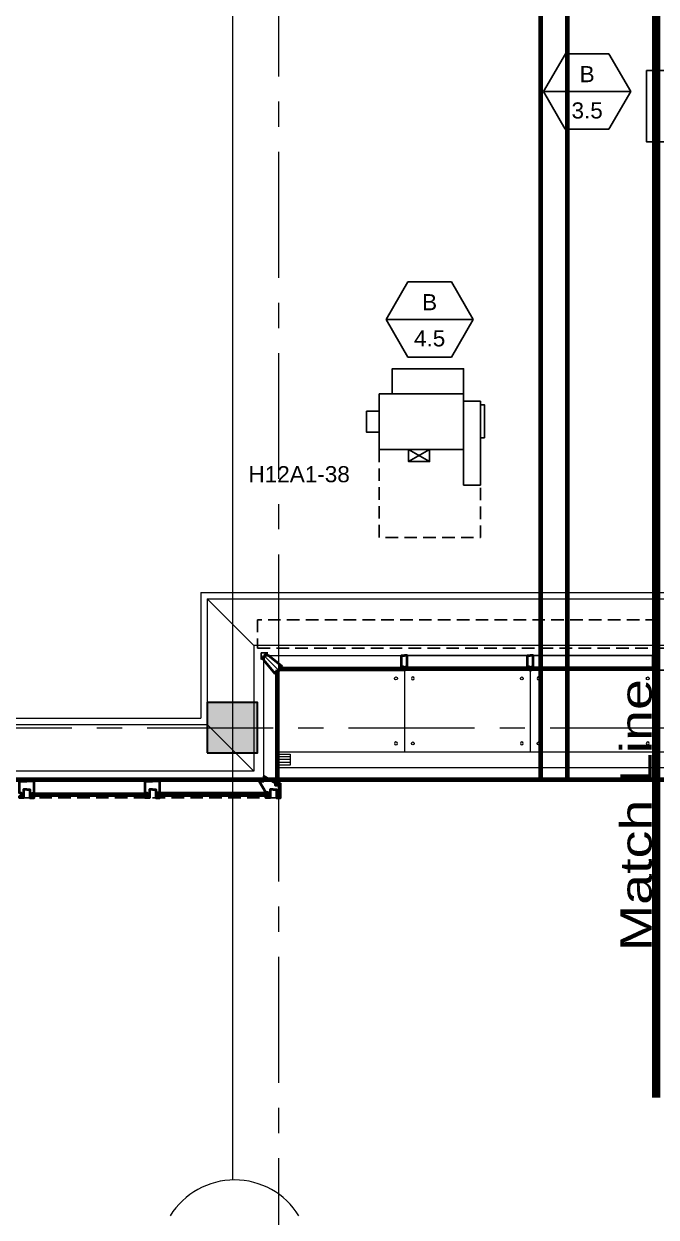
# Model space of a CAD drawing. Header units: inches. Extents: x -26575 to 27, y -11337 to 2257.
# Drawn here: x -22982 to -22681, y -219 to 350 of the extents above; entities that cross this region are included whole.
import ezdxf
from ezdxf import colors
from ezdxf.entities.mleader import LeaderData, LeaderLine
from ezdxf.enums import TextEntityAlignment as Align
from ezdxf.math import Vec2, Vec3

# ---------------------------------------------------------------- set-up
doc = ezdxf.new("R2010")
doc.units = ezdxf.units.IN
doc.header["$LTSCALE"] = 48
doc.header["$MEASUREMENT"] = 0
for name, pattern in [('A106$0$CENTER', [2, 1.25, -0.25, 0.25, -0.25]), ('A106$0$DGN Style 4', [381.581252, 190.671456, -95.335728, 0.238339, -95.335728]), ('A112$0$CENTER', [2, 1.25, -0.25, 0.25, -0.25]), ('CENTER2', [1.125, 0.75, -0.125, 0.125, -0.125]), ('HIDDEN2', [0.1875, 0.125, -0.0625]), ('Matchline$0$DASHED', [0.75, 0.5, -0.25]), ('NB - 12th floor_plan$0$HIDDEN2', [0.1875, 0.125, -0.0625])]:
    doc.linetypes.add(name, pattern=pattern)
for name, color, linetype in [('A106$0$A-ANNO-PATT-4-12', 8, 'Continuous'), ('A106$0$A-COLS-COL4-12', 8, 'Continuous'), ('A106$0$A-FLOR-SLAB', 8, 'Continuous'), ('A106$0$A-GLAZ', 8, 'Continuous'), ('A106$0$A-GLAZ-ABOVE', 8, 'Continuous'), ('A106$0$A-GLAZ-FULL', 8, 'Continuous'), ('A106$0$A-GRID-GRD1-12', 8, 'CENTER2'), ('A106$0$A-GRID-GRDP0-14', 8, 'Continuous'), ('A106$0$A-GRID-GRDP0-15', 8, 'Continuous'), ('A106$0$A-GRID-IDP0-14', 8, 'Continuous'), ('A106$0$A-ROOF-GUTR', 8, 'Continuous'), ('A106$0$A-ROOF-SKYL', 8, 'Continuous'), ('A106$0$A-SCREEN-BEAM-GUTTER-4th', 8, 'Continuous'), ('A112$0$A-ANNO-PATT-4-12', 8, 'Continuous'), ('A112$0$A-COLS-COL4-12', 8, 'Continuous'), ('A112$0$A-FLOR-SLAB', 8, 'Continuous'), ('A112$0$A-GLAZ', 8, 'Continuous'), ('A112$0$A-GLAZ-ABOVE', 8, 'Continuous'), ('A112$0$A-GLAZ-FULL', 8, 'Continuous'), ('A112$0$A-GRID-GRD1-12', 8, 'Continuous'), ('A112$0$A-GRID-GRDP0-14', 8, 'Continuous'), ('A112$0$A-GRID-GRDP0-15', 8, 'Continuous'), ('A112$0$A-GRID-IDP0-14', 8, 'Continuous'), ('A612$0$A-CLNG-SFFT', 8, 'Continuous'), ('ANNTEXT', 6, 'Continuous'), ('E-Anno-Note', 6, 'Continuous'), ('E-FIRE', 234, 'Continuous'), ('E-Powr-Circ', 232, 'Continuous'), ('M-HVAC-blck', 6, 'Continuous'), ('M-HVAC-clrn', 1, 'HIDDEN2'), ('M-HVAC-EQPM-FPTD', 94, 'Continuous'), ('M-HVAC-FUTR', 4, 'HIDDEN2'), ('M-HVAC-Supp', 93, 'Continuous'), ('M-HVAC-TEXT', 6, 'Continuous'), ('Matchline$0$Match Line', 5, 'Matchline$0$DASHED'), ('NB - 12th floor_plan$0$STCCOLS1', 1, 'NB - 12th floor_plan$0$HIDDEN2'), ('NB - 12th floor_plan$0$STFIN1', 1, 'NB - 12th floor_plan$0$HIDDEN2'), ('NB - 12th floor_plan$0$STSLABNOTCH', 1, 'NB - 12th floor_plan$0$HIDDEN2'), ('XREF', 7, 'Continuous')]:
    doc.layers.add(name, color=color, linetype=linetype)
doc.layers.add('E-Fire-Covr', color=240, linetype='Continuous', lineweight=70, plot=False)
doc.styles.add('M08', font='arial.ttf', dxfattribs={"height": 7.68})
doc.styles.add('MAMEP ANNO', font='arial.ttf', dxfattribs={"height": 0.078125})
doc.styles.add('Matchline$0$Style-arial', font='arial.shx')

# ---------------------------------------------------------------- blocks, each defined once
blk = doc.blocks.new('A106$0$CW10FLEVOFF')
at = {"layer": 'A106$0$A-GLAZ-FULL', "linetype": 'Continuous', "lineweight": 0}
for p, q in [((58.62, 0.5), (0, 0.5)), ((120, 0.5), (61.37, 0.5)), ((59.37, -5.75), (0.62, -5.75)), ((59.37, -6.25), (0.62, -6.25)), ((119.37, -5.75), (60.62, -5.75)), ((119.37, -6.25), (60.62, -6.25))]:
    blk.add_line(p, q, dxfattribs=at)
at = {"layer": 'A106$0$A-GLAZ-FULL', "linetype": 'Continuous', "lineweight": 30}
for p, q in [((59.37, -5.25), (0.62, -5.25)), ((0.62, -5.25), (0.62, -6.5)), ((119.37, -5.25), (60.62, -5.25)), ((119.37, -5.25), (119.37, -6.5)), ((59.37, -6.5), (0.62, -6.5)), ((119.37, -6.5), (60.62, -6.5))]:
    blk.add_line(p, q, dxfattribs=at)
at = {"layer": 'A106$0$A-GLAZ-FULL', "linetype": 'Continuous', "lineweight": 40}
for p, q in [((59.37, -5.25), (59.37, -6.5)), ((60.62, -5.25), (60.62, -6.5))]:
    blk.add_line(p, q, dxfattribs=at)
at = {"layer": 'A106$0$A-GLAZ-FULL', "linetype": 'Continuous', "lineweight": 40, "flags": 128}
for points in [[(0, -5.91), (0.25, -5.91), (0.25, -6.5), (0.37, -6.5), (0.37, -5), (1.37, -5), (1.37, 0.5), (0, 0.5)], [(60, -5.91), (59.75, -5.91), (59.75, -6.5), (59.63, -6.5), (59.63, -5), (58.63, -5), (58.63, 0.5), (60, 0.5)], [(60, -5.91), (60.25, -5.91), (60.25, -6.5), (60.37, -6.5), (60.37, -5), (61.37, -5), (61.37, 0.5), (60, 0.5)], [(120, -5.91), (119.75, -5.91), (119.75, -6.5), (119.63, -6.5), (119.63, -5), (118.63, -5), (118.63, 0.5), (120, 0.5)]]:
    blk.add_lwpolyline(points, dxfattribs=at)
at = {"layer": 'A106$0$A-GLAZ-FULL', "linetype": 'Continuous', "lineweight": 30}
blk.add_arc((0.5, -6.62), 0.177, 45, 135, dxfattribs=at)
at = {"layer": 'A106$0$A-GLAZ-FULL', "linetype": 'Continuous', "lineweight": 40}
for centre in [(59.5, -6.62), (60.5, -6.62), (119.5, -6.62)]:
    blk.add_arc(centre, 0.177, 45, 135, dxfattribs=at)
blk = doc.blocks.new('*U563')
at = {"layer": 'A106$0$A-GLAZ-FULL', "linetype": 'A106$0$DGN Style 4', "lineweight": 0}
blk.add_line((-4.38, 4.38), (2.62, -2.62), dxfattribs=at)
at = {"layer": 'A106$0$A-GLAZ-FULL', "linetype": 'Continuous', "lineweight": 40}
for p, q in [((-2.08, 4.38), (-4.38, 4.38)), ((-4.38, 2.08), (-4.38, 4.38)), ((1.02, -4.37), (-4.38, 2.08)), ((4.37, -1.02), (-2.08, 4.38)), ((1.13, -4.37), (1.02, -4.37)), ((1.13, -3.12), (1.13, -4.37)), ((2.62, -3.12), (1.13, -3.12)), ((2.32, -2.32), (2.14, -2.49)), ((2.14, -2.49), (2.62, -2.98)), ((2.32, -2.32), (2.49, -2.14)), ((2.49, -2.14), (2.98, -2.62)), ((2.62, -2.98), (2.62, -3.12)), ((2.98, -2.62), (3.12, -2.62)), ((3.12, -1.13), (4.37, -1.13)), ((3.12, -2.62), (3.12, -1.13)), ((4.37, -1.13), (4.37, -1.02))]:
    blk.add_line(p, q, dxfattribs=at)
at = {"layer": 'A106$0$A-GLAZ-FULL', "linetype": 'Continuous', "lineweight": 0}
for p, q in [((-4.38, 2.08), (1.02, -4.37)), ((-2.08, 4.38), (4.37, -1.02))]:
    blk.add_line(p, q, dxfattribs=at)
at = {"layer": 'A106$0$A-GLAZ-FULL', "linetype": 'Continuous', "lineweight": 30}
for p, q in [((1.38, -3.37), (2.62, -3.37)), ((3.37, -1.38), (3.37, -2.62))]:
    blk.add_line(p, q, dxfattribs=at)
at = {"layer": 'A106$0$A-GLAZ-FULL', "linetype": 'Continuous', "lineweight": 40}
blk.add_arc((2.75, -3.25), 0.177, 135, 225, dxfattribs=at)
at = {"layer": 'A106$0$A-GLAZ-FULL', "linetype": 'Continuous', "lineweight": 40, "extrusion": (0, 0, -1)}
blk.add_arc((-3.25, -2.75), 0.177, 45, 135, dxfattribs=at)
blk = doc.blocks.new('*U572')
at = {"layer": 'A106$0$A-GLAZ-FULL', "linetype": 'Continuous', "lineweight": 13}
for p, q in [((0.65, 0.59), (-0.35, 0.59)), ((-0.35, 0.59), (-0.35, -0.23)), ((-0.3, -0.23), (-0.3, 0.54)), ((-0.3, 0.54), (0.26, 0.54)), ((0.26, 0.54), (0.26, 0.45)), ((0.26, 0.45), (0.37, 0.45)), ((0.31, 0.49), (0.31, 0.54)), ((0.31, 0.54), (0.61, 0.54)), ((0.37, 0.49), (0.31, 0.49)), ((0.37, 0.45), (0.37, 0.49)), ((0.61, 0.49), (0.55, 0.49)), ((0.55, 0.49), (0.55, 0.45)), ((0.55, 0.45), (0.65, 0.45)), ((0.61, 0.54), (0.61, 0.49)), ((0.65, 0.45), (0.65, 0.59)), ((-0.57, -0.23), (-0.65, -0.23)), ((-0.65, -0.23), (-0.65, -0.59)), ((-0.65, -0.59), (-0.6, -0.59)), ((-0.6, -0.39), (-0.6, -0.29)), ((-0.6, -0.29), (0.19, -0.29)), ((-0.6, -0.51), (-0.56, -0.39)), ((-0.56, -0.39), (-0.6, -0.39)), ((-0.6, -0.59), (-0.6, -0.51)), ((-0.44, -0.2), (-0.57, -0.23)), ((-0.44, -0.23), (-0.44, -0.2)), ((-0.35, -0.23), (-0.44, -0.23)), ((0.37, -0.23), (-0.3, -0.23)), ((0.19, -0.39), (0.15, -0.39)), ((0.15, -0.39), (0.19, -0.51)), ((0.19, -0.29), (0.19, -0.39)), ((0.19, -0.51), (0.19, -0.59)), ((0.19, -0.59), (0.23, -0.59)), ((0.23, -0.59), (0.23, -0.37)), ((0.23, -0.37), (0.61, -0.37)), ((0.31, -0.32), (0.31, -0.27)), ((0.31, -0.27), (0.37, -0.27)), ((0.61, -0.32), (0.31, -0.32)), ((0.37, -0.27), (0.37, -0.23)), ((0.65, -0.23), (0.55, -0.23)), ((0.55, -0.23), (0.55, -0.27)), ((0.55, -0.27), (0.61, -0.27)), ((0.61, -0.27), (0.61, -0.32)), ((0.61, -0.37), (0.61, -0.59)), ((0.61, -0.59), (0.65, -0.59)), ((0.65, -0.59), (0.65, -0.23))]:
    blk.add_line(p, q, dxfattribs=at)
at = {"layer": 'A106$0$A-GLAZ-FULL', "lineweight": 13, "flags": 128}
for points in [[(0.39, 0.5), (0.38, 0.44), (0.38, 0.37), (0.33, 0.18)], [(0.39, -0.29), (0.38, -0.23), (0.38, -0.16), (0.33, 0.03)], [(0.55, 0.51), (0.36, 0.51)], [(0.55, -0.3), (0.36, -0.3)]]:
    blk.add_lwpolyline(points, dxfattribs=at)
at = {"layer": 'A106$0$A-GLAZ-FULL', "lineweight": 13}
for points in [[(0.41, 0.5), (0.41, 0.44), (0.41, 0.38), (0.4, 0.34), (0.4, 0.31), (0.37, 0.18)], [(0.41, -0.29), (0.41, -0.23), (0.41, -0.17), (0.4, -0.12), (0.4, -0.1), (0.37, 0.03)], [(0.45, 0.51), (0.44, 0.4), (0.45, 0.34), (0.44, 0.31), (0.44, 0.18)], [(0.45, -0.3), (0.44, -0.19), (0.45, -0.12), (0.44, -0.1), (0.44, 0.03)], [(0.47, 0.51), (0.47, 0.49), (0.46, 0.45), (0.47, 0.36), (0.49, 0.31), (0.51, 0.18)], [(0.47, -0.3), (0.47, -0.28), (0.46, -0.24), (0.47, -0.15), (0.49, -0.1), (0.51, 0.03)], [(0.5, 0.51), (0.5, 0.47), (0.5, 0.41), (0.53, 0.34), (0.54, 0.31), (0.59, 0.18)], [(0.5, -0.29), (0.5, -0.26), (0.5, -0.2), (0.53, -0.13), (0.54, -0.1), (0.59, 0.03)], [(0.53, 0.51), (0.52, 0.46), (0.53, 0.41), (0.57, 0.34), (0.59, 0.31), (0.64, 0.18)], [(0.53, -0.29), (0.52, -0.24), (0.53, -0.2), (0.57, -0.12), (0.59, -0.1), (0.64, 0.03)]]:
    blk.add_open_spline(points, degree=3, dxfattribs=at)
blk = doc.blocks.new('*U573')
at = {"layer": 'A106$0$A-GLAZ-FULL', "linetype": 'Continuous', "lineweight": 13}
for p, q in [((-0.59, -0.65), (-0.59, 0.35)), ((-0.59, 0.35), (0.23, 0.35)), ((0.23, 0.3), (-0.54, 0.3)), ((-0.54, 0.3), (-0.54, -0.26)), ((0.2, 0.44), (0.23, 0.57)), ((0.23, 0.44), (0.2, 0.44)), ((0.23, 0.57), (0.23, 0.65)), ((0.23, 0.65), (0.59, 0.65)), ((0.23, 0.35), (0.23, 0.44)), ((0.23, -0.37), (0.23, 0.3)), ((0.39, 0.6), (0.29, 0.6)), ((0.29, 0.6), (0.29, -0.19)), ((0.51, 0.6), (0.39, 0.56)), ((0.39, 0.56), (0.39, 0.6)), ((0.59, 0.6), (0.51, 0.6)), ((0.59, 0.65), (0.59, 0.6)), ((-0.45, -0.65), (-0.59, -0.65)), ((-0.54, -0.26), (-0.45, -0.26)), ((-0.49, -0.31), (-0.54, -0.31)), ((-0.54, -0.31), (-0.54, -0.61)), ((-0.54, -0.61), (-0.49, -0.61)), ((-0.49, -0.37), (-0.49, -0.31)), ((-0.45, -0.37), (-0.49, -0.37)), ((-0.49, -0.61), (-0.49, -0.55)), ((-0.49, -0.55), (-0.45, -0.55)), ((-0.45, -0.26), (-0.45, -0.37)), ((-0.45, -0.55), (-0.45, -0.65)), ((0.27, -0.37), (0.23, -0.37)), ((0.23, -0.65), (0.23, -0.55)), ((0.23, -0.55), (0.27, -0.55)), ((0.59, -0.65), (0.23, -0.65)), ((0.32, -0.31), (0.27, -0.31)), ((0.27, -0.31), (0.27, -0.37)), ((0.27, -0.55), (0.27, -0.61)), ((0.27, -0.61), (0.32, -0.61)), ((0.29, -0.19), (0.39, -0.19)), ((0.32, -0.61), (0.32, -0.31)), ((0.59, -0.23), (0.37, -0.23)), ((0.37, -0.23), (0.37, -0.61)), ((0.37, -0.61), (0.59, -0.61)), ((0.39, -0.19), (0.39, -0.15)), ((0.39, -0.15), (0.51, -0.19)), ((0.51, -0.19), (0.59, -0.19)), ((0.59, -0.19), (0.59, -0.23)), ((0.59, -0.61), (0.59, -0.65))]:
    blk.add_line(p, q, dxfattribs=at)
at = {"layer": 'A106$0$A-GLAZ-FULL', "lineweight": 13, "flags": 128}
for points in [[(-0.51, -0.55), (-0.51, -0.36)], [(-0.5, -0.39), (-0.44, -0.38), (-0.37, -0.38), (-0.18, -0.33)], [(0.29, -0.39), (0.23, -0.38), (0.16, -0.38), (-0.03, -0.33)], [(0.3, -0.55), (0.3, -0.36)]]:
    blk.add_lwpolyline(points, dxfattribs=at)
at = {"layer": 'A106$0$A-GLAZ-FULL', "lineweight": 13}
for points in [[(-0.51, -0.45), (-0.4, -0.44), (-0.34, -0.45), (-0.31, -0.44), (-0.18, -0.44)], [(-0.51, -0.47), (-0.49, -0.47), (-0.45, -0.46), (-0.36, -0.47), (-0.31, -0.49), (-0.18, -0.51)], [(-0.51, -0.5), (-0.47, -0.5), (-0.41, -0.5), (-0.34, -0.53), (-0.31, -0.54), (-0.18, -0.59)], [(-0.51, -0.53), (-0.46, -0.52), (-0.41, -0.53), (-0.34, -0.57), (-0.31, -0.59), (-0.18, -0.64)], [(-0.5, -0.41), (-0.44, -0.41), (-0.38, -0.41), (-0.34, -0.4), (-0.31, -0.4), (-0.18, -0.37)], [(0.29, -0.41), (0.23, -0.41), (0.17, -0.41), (0.12, -0.4), (0.1, -0.4), (-0.03, -0.37)], [(0.3, -0.45), (0.19, -0.44), (0.12, -0.45), (0.1, -0.44), (-0.03, -0.44)], [(0.3, -0.47), (0.28, -0.47), (0.24, -0.46), (0.15, -0.47), (0.1, -0.49), (-0.03, -0.51)], [(0.29, -0.5), (0.26, -0.5), (0.2, -0.5), (0.13, -0.53), (0.1, -0.54), (-0.03, -0.59)], [(0.29, -0.53), (0.24, -0.52), (0.2, -0.53), (0.12, -0.57), (0.1, -0.59), (-0.03, -0.64)]]:
    blk.add_open_spline(points, degree=3, dxfattribs=at)
blk = doc.blocks.new('*U593')
at = {"layer": 'A106$0$A-ROOF-GUTR', "linetype": 'Continuous', "lineweight": 0}
for p, q in [((2.75, 1.32), (-2.75, 1.32)), ((2.75, 0), (-2.75, 0)), ((2.75, -1.32), (-2.75, -1.32))]:
    blk.add_line(p, q, dxfattribs=at)
blk.add_3dface([(2.75, -2.58), (-2.75, -2.58), (-2.75, 2.58), (2.75, 2.58)], dxfattribs=at)
blk = doc.blocks.new('*U607')
at = {"layer": 'A106$0$A-GLAZ', "linetype": 'Continuous', "lineweight": 30}
blk.add_line((24.25, -2.9), (24.25, -4.15), dxfattribs=at)
at = {"layer": 'A106$0$A-GLAZ', "linetype": 'Continuous', "lineweight": 0}
for p in [(30.5, -4.15), (30.5, -4.15), (30.5, -5.15)]:
    blk.add_point(p, dxfattribs=at)
at = {"layer": 'A106$0$A-GLAZ-ABOVE', "linetype": 'Continuous', "lineweight": 0}
for p, q in [((22.5, 2.85), (-27, 2.85)), ((22.5, 2.85), (-27, 2.85)), ((24.25, -3.4), (-27.75, -3.4)), ((24.25, -3.4), (-27.75, -3.4)), ((24.25, -3.9), (-27.75, -3.9)), ((24.25, -3.9), (-27.75, -3.9))]:
    blk.add_line(p, q, dxfattribs=at)
at = {"layer": 'A106$0$A-GLAZ-ABOVE', "linetype": 'Continuous', "lineweight": 40}
for p, q in [((20.2, 2.85), (22.5, 2.85)), ((22.5, 5.15), (22.5, 2.85)), ((28.25, 1.1), (29.5, 1.1)), ((-27.75, -2.9), (-27.75, -4.15)), ((24.25, -2.9), (-27.75, -2.9)), ((24.25, -2.9), (-27.75, -2.9)), ((-27.75, -2.9), (-27.75, -4.15)), ((24.25, -4.15), (-27.75, -4.15)), ((24.25, -4.15), (-27.75, -4.15))]:
    blk.add_line(p, q, dxfattribs=at)
at = {"layer": 'A106$0$A-GLAZ-ABOVE', "linetype": 'Continuous', "lineweight": 40, "flags": 128}
for points in [[(-30.5, -1.15), (-29, -1.15), (-29, -5.15), (-27, -5.15), (-27, -4.4), (-28, -4.4), (-28, -2.65), (-27, -2.65), (-27, 2.85), (-30.5, 2.85)], [(-30.5, -1.15), (-29, -1.15), (-29, -5.15), (-27, -5.15), (-27, -4.4), (-28, -4.4), (-28, -2.65), (-27, -2.65), (-27, 2.85), (-30.5, 2.85)], [(27, -1.14), (25.5, -1.14), (25.5, -5.15), (23.5, -5.15), (23.5, -4.4), (24.5, -4.4), (24.5, -2.65), (23.4, -2.65), (20.2, 2.85)], [(30.5, 1.85), (29.75, 1.85), (29.75, 0.85), (28, 0.85), (28, 1.95), (22.5, 5.15)], [(27, -1.14), (28.5, -1.14), (28.5, -5.15), (30.5, -5.15), (30.5, -4.4), (30.5, -2.9), (30.5, 1.86)]]:
    blk.add_lwpolyline(points, dxfattribs=at)
blk = doc.blocks.new('A106')
at = {"layer": 'A106$0$A-ANNO-PATT-4-12', "lineweight": 30}
blk.add_solid([(-22871.02, 2.66), (-22871.02, 26.66), (-22895.02, 2.66), (-22895.02, 26.66)], dxfattribs=at)
blk.add_3dface([(-22895.02, 2.66), (-22871.02, 2.66), (-22871.02, 26.66), (-22895.02, 26.66)], dxfattribs=at)
at = {"layer": 'A106$0$A-COLS-COL4-12', "lineweight": 30}
blk.add_3dface([(-22895.02, 2.66), (-22871.02, 2.66), (-22871.02, 26.66), (-22895.02, 26.66)], dxfattribs=at)
at = {"layer": 'A106$0$A-FLOR-SLAB', "lineweight": 0, "flags": 128}
blk.add_lwpolyline([(-23869.27, 1530.35), (-21072.77, 1530.34), (-21072.77, -6.15), (-22489.27, -6.15), (-22489.27, 53.84), (-22872.77, 53.84), (-22872.77, -6.15), (-24409.27, -6.15)], dxfattribs=at)
at = {"layer": 'A106$0$A-GLAZ-ABOVE', "lineweight": 0}
for p, q in [((-22924.52, -10.9), (-22977.52, -10.9)), ((-22923.77, -17.15), (-22978.27, -17.15)), ((-22923.77, -17.65), (-22978.27, -17.65))]:
    blk.add_line(p, q, dxfattribs=at)
at = {"layer": 'A106$0$A-GLAZ-ABOVE', "lineweight": 40}
for p, q in [((-22923.77, -16.9), (-22978.27, -16.9)), ((-22978.27, -16.9), (-22978.27, -17.9)), ((-22923.77, -16.9), (-22923.77, -17.9)), ((-22918.27, -16.9), (-22918.27, -17.9)), ((-22923.77, -17.9), (-22978.27, -17.9))]:
    blk.add_line(p, q, dxfattribs=at)
at = {"layer": 'A106$0$A-GLAZ-ABOVE', "lineweight": 40, "flags": 128}
for points in [[(-22981.02, -14.9), (-22982.52, -14.9), (-22982.52, -18.9), (-22984.52, -18.9), (-22984.52, -18.15), (-22983.52, -18.15), (-22983.52, -16.65), (-22984.52, -16.65), (-22984.52, -10.9), (-22981.02, -10.9)], [(-22981.02, -14.9), (-22979.52, -14.9), (-22979.52, -18.9), (-22977.52, -18.9), (-22977.52, -18.15), (-22978.52, -18.15), (-22978.52, -16.65), (-22977.52, -16.65), (-22977.52, -10.9), (-22981.02, -10.9)], [(-22921.02, -14.9), (-22922.52, -14.9), (-22922.52, -18.9), (-22924.52, -18.9), (-22924.52, -18.15), (-22923.52, -18.15), (-22923.52, -16.65), (-22924.52, -16.65), (-22924.52, -10.9), (-22921.02, -10.9)], [(-22921.02, -14.9), (-22919.52, -14.9), (-22919.52, -18.9), (-22917.52, -18.9), (-22917.52, -18.15), (-22918.52, -18.15), (-22918.52, -16.65), (-22917.52, -16.65), (-22917.52, -10.9), (-22921.02, -10.9)]]:
    blk.add_lwpolyline(points, dxfattribs=at)
at = {"layer": 'A106$0$A-GLAZ-FULL', "lineweight": 0}
for p, q in [((-22868.02, 49.09), (-22681.02, 49.1)), ((-22861.77, 41.34), (-22861.77, -12.66)), ((-22861.27, 41.34), (-22861.27, -12.66)), ((-22860.27, 42.84), (-22801.65, 42.84)), ((-22860.27, 42.34), (-22801.65, 42.34))]:
    blk.add_line(p, q, dxfattribs=at)
at = {"layer": 'A106$0$A-GLAZ-FULL', "lineweight": 30}
for p, q in [((-22862.27, 41.34), (-22862.27, -12.66)), ((-22861.02, 41.34), (-22861.02, -12.66)), ((-22860.27, 43.34), (-22801.65, 43.34)), ((-22860.27, 42.09), (-22801.65, 42.09)), ((-22801.65, 43.34), (-22801.65, 42.09))]:
    blk.add_line(p, q, dxfattribs=at)
at = {"layer": 'A106$0$A-GLAZ-FULL', "lineweight": 0, "flags": 128}
blk.add_lwpolyline([(-22868.02, -10.9), (-22868.02, 49.09)], dxfattribs=at)
at = {"layer": 'A106$0$A-GLAZ-FULL', "lineweight": 40, "flags": 128}
blk.add_lwpolyline([(-22801.02, 42.69), (-22801.27, 42.69), (-22801.27, 42.09), (-22801.4, 42.09), (-22801.4, 43.59), (-22802.4, 43.59), (-22802.4, 49.09), (-22801.02, 49.09)], dxfattribs=at)
at = {"layer": 'A106$0$A-GLAZ-FULL', "lineweight": 30, "extrusion": (0, 0, -1)}
blk.add_arc((22801.52, 41.97), 0.177, 45, 135, dxfattribs=at)
at = {"layer": 'A106$0$A-GLAZ-FULL', "lineweight": 13}
for points in [[(-22869.26, 50.28), (-22866.08, 50.28), (-22866.08, 50.33), (-22869.26, 50.33)], [(-22869.21, 50.28), (-22869.21, 47.15), (-22869.26, 47.15), (-22869.26, 50.28)]]:
    blk.add_3dface(points, dxfattribs=at)
at = {"layer": 'A106$0$A-GRID-GRD1-12', "linetype": 'A106$0$CENTER', "lineweight": 0}
blk.add_line((-24363.6, 14.59), (-20442.35, 14.59), dxfattribs=at)
at = {"layer": 'A106$0$A-GRID-GRDP0-14', "lineweight": 0}
blk.add_line((-22883.02, 425.41), (-22883.02, -201.12), dxfattribs=at)
at = {"layer": 'A106$0$A-GRID-GRDP0-15', "linetype": 'A106$0$CENTER', "lineweight": 0}
blk.add_line((-22861.02, 2113.24), (-22861.02, -797.91), dxfattribs=at)
at = {"layer": 'A106$0$A-GRID-IDP0-14', "lineweight": 13}
blk.add_arc((-22881.98, -237.12), 36, 31.6457, 148.2918, dxfattribs=at)
at = {"layer": 'A106$0$A-ROOF-SKYL', "lineweight": 0, "transparency": 33554559}
for p, q in [((-22801.02, 42.09), (-22801.02, 3.1)), ((-22741.02, 42.09), (-22741.02, 3.1))]:
    blk.add_line(p, q, dxfattribs=at)
at = {"layer": 'A106$0$A-ROOF-SKYL', "lineweight": 13, "transparency": 33554559}
for centre in [(-22805.02, 38.09), (-22745.02, 38.09), (-22685.02, 38.09), (-22797.02, 7.1), (-22737.02, 7.1)]:
    blk.add_circle(centre, 0.687, dxfattribs=at)
at = {"layer": 'A106$0$A-ROOF-SKYL', "lineweight": 13, "transparency": 33554559, "extrusion": (0, 0, -1)}
for centre in [(22797.02, 38.09), (22737.02, 38.09), (22805.02, 7.1), (22745.02, 7.1), (22685.02, 7.1)]:
    blk.add_circle(centre, 0.687, dxfattribs=at)
at = {"layer": 'A106$0$A-SCREEN-BEAM-GUTTER-4th', "lineweight": 13}
for p, q in [((-22861.02, 3.1), (-22501.02, 3.1)), ((-22861.02, -4.4), (-22501.02, -4.4))]:
    blk.add_line(p, q, dxfattribs=at)
at = {"layer": 'A106$0$A-GLAZ', "lineweight": 0}
blk.add_blockref('*U607', (-22890.52, -13.76), dxfattribs=at)
at = {"layer": 'A106$0$A-GLAZ-FULL', "lineweight": 13}
for name, p in [('*U573', (-22868.62, 47.87)), ('*U572', (-22867.08, 49.69))]:
    blk.add_blockref(name, p, dxfattribs=at)
at = {"layer": 'A106$0$A-GLAZ-FULL', "lineweight": 0}
blk.add_blockref('*U563', (-22863.65, 44.72), dxfattribs=at)
at = {"layer": 'A106$0$A-GLAZ-FULL', "lineweight": 30}
blk.add_blockref('A106$0$CW10FLEVOFF', (-22801.02, 48.59), dxfattribs=at)
at = {"layer": 'A106$0$A-ROOF-GUTR', "lineweight": 0}
blk.add_blockref('*U593', (-22858.17, -0.66), dxfattribs=at)
blk = doc.blocks.new('Matchline')
at = {"layer": 'Matchline$0$Match Line', "color": 5, "lineweight": 0, "const_width": 4}
blk.add_lwpolyline([(-22681.02, 2080.37), (-22681.02, -161.85)], dxfattribs=at)
at = {"layer": 'Matchline$0$Match Line', "color": 5, "linetype": 'Continuous', "lineweight": 30, "insert": (-22682.91, -92.03), "char_height": 15, "attachment_point": 7, "rotation": 90, "line_spacing_factor": 0.84, "style": 'Matchline$0$Style-arial'}
blk.add_mtext('{\\W1.2667;Match Line}', dxfattribs=at)
blk = doc.blocks.new('A112')
at = {"layer": 'A112$0$A-ANNO-PATT-4-12', "lineweight": 30}
blk.add_solid([(-22871.02, 2.66), (-22871.02, 26.66), (-22895.02, 2.66), (-22895.02, 26.66)], dxfattribs=at)
blk.add_3dface([(-22895.02, 2.66), (-22871.02, 2.66), (-22871.02, 26.66), (-22895.02, 26.66)], dxfattribs=at)
at = {"layer": 'A112$0$A-COLS-COL4-12', "lineweight": 30}
blk.add_3dface([(-22895.02, 2.66), (-22871.02, 2.66), (-22871.02, 26.66), (-22895.02, 26.66)], dxfattribs=at)
at = {"layer": 'A112$0$A-FLOR-SLAB', "lineweight": 0, "flags": 128}
blk.add_lwpolyline([(-23869.27, 1530.35), (-21072.77, 1530.34), (-21072.77, -6.15), (-22489.27, -6.15), (-22489.27, 53.84), (-22872.77, 53.84), (-22872.77, -6.15), (-24409.27, -6.15)], dxfattribs=at)
at = {"layer": 'A112$0$A-GLAZ', "lineweight": 30}
blk.add_line((-22866.27, -16.66), (-22866.27, -17.9), dxfattribs=at)
at = {"layer": 'A112$0$A-GLAZ', "lineweight": 0}
for p in [(-22860.02, -17.91), (-22860.02, -17.91), (-22860.02, -18.91)]:
    blk.add_point(p, dxfattribs=at)
at = {"layer": 'A112$0$A-GLAZ-ABOVE', "lineweight": 0}
for p, q in [((-22924.52, -10.9), (-22977.52, -10.9)), ((-22868.02, -10.9), (-22917.52, -10.9)), ((-22868.02, -10.9), (-22917.52, -10.9)), ((-22923.77, -17.15), (-22978.27, -17.15)), ((-22923.77, -17.65), (-22978.27, -17.65)), ((-22866.27, -17.15), (-22918.27, -17.15)), ((-22866.27, -17.15), (-22918.27, -17.15)), ((-22866.27, -17.65), (-22918.27, -17.65)), ((-22866.27, -17.65), (-22918.27, -17.65))]:
    blk.add_line(p, q, dxfattribs=at)
at = {"layer": 'A112$0$A-GLAZ-ABOVE', "lineweight": 40}
for p, q in [((-22870.32, -10.9), (-22868.02, -10.9)), ((-22868.02, -8.61), (-22868.02, -10.9)), ((-22923.77, -16.9), (-22978.27, -16.9)), ((-22978.27, -16.9), (-22978.27, -17.9)), ((-22923.77, -16.9), (-22923.77, -17.9)), ((-22918.27, -16.65), (-22918.27, -17.9)), ((-22866.27, -16.65), (-22918.27, -16.65)), ((-22866.27, -16.65), (-22918.27, -16.65)), ((-22918.27, -16.65), (-22918.27, -17.9)), ((-22918.27, -16.9), (-22918.27, -17.9)), ((-22862.27, -12.65), (-22861.02, -12.65)), ((-22923.77, -17.9), (-22978.27, -17.9)), ((-22866.27, -17.9), (-22918.27, -17.9)), ((-22866.27, -17.9), (-22918.27, -17.9))]:
    blk.add_line(p, q, dxfattribs=at)
at = {"layer": 'A112$0$A-GLAZ-ABOVE', "lineweight": 40, "flags": 128}
for points in [[(-22981.02, -14.9), (-22982.52, -14.9), (-22982.52, -18.9), (-22984.52, -18.9), (-22984.52, -18.15), (-22983.52, -18.15), (-22983.52, -16.65), (-22984.52, -16.65), (-22984.52, -10.9), (-22981.02, -10.9)], [(-22981.02, -14.9), (-22979.52, -14.9), (-22979.52, -18.9), (-22977.52, -18.9), (-22977.52, -18.15), (-22978.52, -18.15), (-22978.52, -16.65), (-22977.52, -16.65), (-22977.52, -10.9), (-22981.02, -10.9)], [(-22921.02, -14.9), (-22922.52, -14.9), (-22922.52, -18.9), (-22924.52, -18.9), (-22924.52, -18.15), (-22923.52, -18.15), (-22923.52, -16.65), (-22924.52, -16.65), (-22924.52, -10.9), (-22921.02, -10.9)], [(-22921.02, -14.9), (-22919.52, -14.9), (-22919.52, -18.9), (-22917.52, -18.9), (-22917.52, -18.15), (-22918.52, -18.15), (-22918.52, -16.65), (-22917.52, -16.65), (-22917.52, -10.9), (-22921.02, -10.9)], [(-22921.02, -14.9), (-22919.52, -14.9), (-22919.52, -18.9), (-22917.52, -18.9), (-22917.52, -18.15), (-22918.52, -18.15), (-22918.52, -16.4), (-22917.52, -16.4), (-22917.52, -10.9), (-22921.02, -10.9)], [(-22921.02, -14.9), (-22919.52, -14.9), (-22919.52, -18.9), (-22917.52, -18.9), (-22917.52, -18.15), (-22918.52, -18.15), (-22918.52, -16.4), (-22917.52, -16.4), (-22917.52, -10.9), (-22921.02, -10.9)], [(-22863.52, -14.9), (-22865.02, -14.9), (-22865.02, -18.91), (-22867.02, -18.91), (-22867.02, -18.16), (-22866.02, -18.16), (-22866.02, -16.4), (-22867.12, -16.4), (-22870.32, -10.9)], [(-22860.02, -11.9), (-22860.77, -11.9), (-22860.77, -12.9), (-22862.52, -12.9), (-22862.52, -11.81), (-22868.02, -8.61)], [(-22863.52, -14.9), (-22862.02, -14.9), (-22862.02, -18.91), (-22860.02, -18.91), (-22860.02, -18.16), (-22860.02, -16.66), (-22860.02, -11.9)]]:
    blk.add_lwpolyline(points, dxfattribs=at)
at = {"layer": 'A112$0$A-GLAZ-FULL', "lineweight": 13}
for p, q in [((-22869.21, 47.22), (-22869.21, 48.22)), ((-22869.21, 48.22), (-22868.39, 48.22)), ((-22869.07, 47.22), (-22869.21, 47.22)), ((-22868.39, 48.17), (-22869.16, 48.17)), ((-22869.16, 48.17), (-22869.16, 47.61)), ((-22869.16, 47.61), (-22869.07, 47.61)), ((-22869.11, 47.56), (-22869.16, 47.56)), ((-22869.16, 47.56), (-22869.16, 47.26)), ((-22869.16, 47.26), (-22869.11, 47.26)), ((-22869.11, 47.5), (-22869.11, 47.56)), ((-22869.07, 47.5), (-22869.11, 47.5)), ((-22869.11, 47.26), (-22869.11, 47.32)), ((-22869.11, 47.32), (-22869.07, 47.32)), ((-22869.07, 47.61), (-22869.07, 47.5)), ((-22869.07, 47.32), (-22869.07, 47.22)), ((-22868.42, 48.31), (-22868.39, 48.44)), ((-22868.39, 48.31), (-22868.42, 48.31)), ((-22868.39, 48.44), (-22868.39, 48.52)), ((-22868.39, 48.52), (-22868.02, 48.52)), ((-22868.39, 48.22), (-22868.39, 48.31)), ((-22868.39, 47.5), (-22868.39, 48.17)), ((-22868.35, 47.5), (-22868.39, 47.5)), ((-22868.39, 47.22), (-22868.39, 47.32)), ((-22868.39, 47.32), (-22868.35, 47.32)), ((-22868.02, 47.22), (-22868.39, 47.22)), ((-22868.3, 47.56), (-22868.35, 47.56)), ((-22868.35, 47.56), (-22868.35, 47.5)), ((-22868.35, 47.32), (-22868.35, 47.26)), ((-22868.35, 47.26), (-22868.3, 47.26)), ((-22868.23, 48.47), (-22868.33, 48.47)), ((-22868.33, 48.47), (-22868.33, 47.68)), ((-22868.33, 47.68), (-22868.23, 47.68)), ((-22868.3, 47.26), (-22868.3, 47.56)), ((-22868.02, 47.64), (-22868.25, 47.64)), ((-22868.25, 47.64), (-22868.25, 47.26)), ((-22868.25, 47.26), (-22868.02, 47.26)), ((-22868.11, 48.47), (-22868.23, 48.43)), ((-22868.23, 48.43), (-22868.23, 48.47)), ((-22868.23, 47.68), (-22868.23, 47.72)), ((-22868.23, 47.72), (-22868.11, 47.68)), ((-22868.02, 48.47), (-22868.11, 48.47)), ((-22868.11, 47.68), (-22868.02, 47.68)), ((-22868.02, 48.52), (-22868.02, 48.47)), ((-22868.02, 47.68), (-22868.02, 47.64)), ((-22868.02, 47.26), (-22868.02, 47.22)), ((-22867.65, 49.46), (-22867.73, 49.46)), ((-22867.73, 49.46), (-22867.73, 49.09)), ((-22867.73, 49.09), (-22867.68, 49.09)), ((-22867.68, 49.3), (-22867.68, 49.4)), ((-22867.68, 49.4), (-22866.9, 49.4)), ((-22867.68, 49.18), (-22867.65, 49.3)), ((-22867.65, 49.3), (-22867.68, 49.3)), ((-22867.68, 49.09), (-22867.68, 49.18)), ((-22867.52, 49.49), (-22867.65, 49.46)), ((-22867.52, 49.46), (-22867.52, 49.49)), ((-22867.43, 49.46), (-22867.52, 49.46)), ((-22866.43, 50.28), (-22867.43, 50.28)), ((-22867.43, 50.28), (-22867.43, 49.46)), ((-22867.38, 49.46), (-22867.38, 50.23)), ((-22867.38, 50.23), (-22866.82, 50.23)), ((-22866.72, 49.46), (-22867.38, 49.46)), ((-22866.9, 49.3), (-22866.93, 49.3)), ((-22866.93, 49.3), (-22866.9, 49.18)), ((-22866.9, 49.4), (-22866.9, 49.3)), ((-22866.9, 49.18), (-22866.9, 49.09)), ((-22866.9, 49.09), (-22866.85, 49.09)), ((-22866.85, 49.09), (-22866.85, 49.32)), ((-22866.85, 49.32), (-22866.48, 49.32)), ((-22866.82, 50.23), (-22866.82, 50.14)), ((-22866.82, 50.14), (-22866.72, 50.14)), ((-22866.78, 50.18), (-22866.78, 50.23)), ((-22866.78, 50.23), (-22866.48, 50.23)), ((-22866.72, 50.18), (-22866.78, 50.18)), ((-22866.78, 49.37), (-22866.78, 49.42)), ((-22866.78, 49.42), (-22866.72, 49.42)), ((-22866.48, 49.37), (-22866.78, 49.37)), ((-22866.72, 50.14), (-22866.72, 50.18)), ((-22866.72, 49.42), (-22866.72, 49.46)), ((-22866.48, 50.18), (-22866.54, 50.18)), ((-22866.54, 50.18), (-22866.54, 50.14)), ((-22866.54, 50.14), (-22866.43, 50.14)), ((-22866.43, 49.46), (-22866.54, 49.46)), ((-22866.54, 49.46), (-22866.54, 49.42)), ((-22866.54, 49.42), (-22866.48, 49.42)), ((-22866.48, 50.23), (-22866.48, 50.18)), ((-22866.48, 49.42), (-22866.48, 49.37)), ((-22866.48, 49.32), (-22866.48, 49.09)), ((-22866.48, 49.09), (-22866.43, 49.09)), ((-22866.43, 50.14), (-22866.43, 50.28)), ((-22866.43, 49.09), (-22866.43, 49.46))]:
    blk.add_line(p, q, dxfattribs=at)
at = {"layer": 'A112$0$A-GLAZ-FULL', "lineweight": 0}
for p, q in [((-22868.02, 49.09), (-22681.02, 49.1)), ((-22868.02, 49.09), (-22861.02, 42.09)), ((-22868.02, 46.8), (-22862.63, 40.34)), ((-22865.73, 49.09), (-22859.27, 43.7)), ((-22742.4, 49.09), (-22801.02, 49.09)), ((-22681.02, 49.09), (-22739.65, 49.09)), ((-22861.77, 41.34), (-22861.77, -12.66)), ((-22861.27, 41.34), (-22861.27, -12.66)), ((-22860.27, 42.84), (-22801.65, 42.84)), ((-22860.27, 42.34), (-22801.65, 42.34)), ((-22741.65, 42.84), (-22800.4, 42.84)), ((-22741.65, 42.34), (-22800.4, 42.34)), ((-22681.65, 42.84), (-22740.4, 42.84)), ((-22681.65, 42.34), (-22740.4, 42.34))]:
    blk.add_line(p, q, dxfattribs=at)
at = {"layer": 'A112$0$A-GLAZ-FULL', "lineweight": 40}
for p, q in [((-22865.73, 49.09), (-22868.02, 49.09)), ((-22868.02, 46.8), (-22868.02, 49.09)), ((-22862.63, 40.34), (-22868.02, 46.8)), ((-22859.27, 43.7), (-22865.73, 49.09)), ((-22862.52, 40.34), (-22862.63, 40.34)), ((-22862.52, 41.59), (-22862.52, 40.34)), ((-22861.02, 41.59), (-22862.52, 41.59)), ((-22861.33, 42.4), (-22861.51, 42.23)), ((-22861.51, 42.23), (-22861.02, 41.74)), ((-22861.33, 42.4), (-22861.16, 42.58)), ((-22861.16, 42.58), (-22860.67, 42.09)), ((-22861.02, 41.74), (-22861.02, 41.59)), ((-22860.67, 42.09), (-22860.52, 42.09)), ((-22860.52, 43.59), (-22859.27, 43.59)), ((-22860.52, 42.09), (-22860.52, 43.59)), ((-22859.27, 43.59), (-22859.27, 43.7)), ((-22741.65, 43.34), (-22741.65, 42.09)), ((-22740.4, 43.34), (-22740.4, 42.09))]:
    blk.add_line(p, q, dxfattribs=at)
at = {"layer": 'A112$0$A-GLAZ-FULL', "lineweight": 30}
for p, q in [((-22862.27, 41.34), (-22862.27, -12.66)), ((-22862.27, 41.34), (-22861.02, 41.34)), ((-22861.02, 41.34), (-22861.02, -12.66)), ((-22860.27, 43.34), (-22801.65, 43.34)), ((-22860.27, 43.34), (-22860.27, 42.09)), ((-22860.27, 42.09), (-22801.65, 42.09)), ((-22801.65, 43.34), (-22801.65, 42.09)), ((-22741.65, 43.34), (-22800.4, 43.34)), ((-22800.4, 43.34), (-22800.4, 42.09)), ((-22741.65, 42.09), (-22800.4, 42.09)), ((-22681.65, 43.34), (-22740.4, 43.34)), ((-22681.65, 42.09), (-22740.4, 42.09)), ((-22681.65, 43.34), (-22681.65, 42.09))]:
    blk.add_line(p, q, dxfattribs=at)
at = {"layer": 'A112$0$A-GLAZ-FULL', "lineweight": 13, "flags": 128}
for points in [[(-22869.13, 47.32), (-22869.13, 47.51)], [(-22869.12, 47.47), (-22869.06, 47.49), (-22868.99, 47.49), (-22868.8, 47.54)], [(-22868.33, 47.47), (-22868.39, 47.49), (-22868.46, 47.49), (-22868.65, 47.54)], [(-22868.32, 47.32), (-22868.32, 47.51)], [(-22866.69, 50.19), (-22866.7, 50.13), (-22866.71, 50.06), (-22866.75, 49.87)], [(-22866.69, 49.4), (-22866.7, 49.46), (-22866.71, 49.53), (-22866.75, 49.72)], [(-22866.53, 50.2), (-22866.72, 50.2)], [(-22866.53, 49.39), (-22866.72, 49.39)]]:
    blk.add_lwpolyline(points, dxfattribs=at)
at = {"layer": 'A112$0$A-GLAZ-FULL', "lineweight": 0, "flags": 128}
blk.add_lwpolyline([(-22868.02, -10.9), (-22868.02, 49.09)], dxfattribs=at)
at = {"layer": 'A112$0$A-GLAZ-FULL', "lineweight": 40, "flags": 128}
for points in [[(-22801.02, 42.69), (-22801.27, 42.69), (-22801.27, 42.09), (-22801.4, 42.09), (-22801.4, 43.59), (-22802.4, 43.59), (-22802.4, 49.09), (-22801.02, 49.09)], [(-22801.02, 42.69), (-22800.77, 42.69), (-22800.77, 42.09), (-22800.65, 42.09), (-22800.65, 43.59), (-22799.65, 43.59), (-22799.65, 49.09), (-22801.02, 49.09)], [(-22741.02, 42.69), (-22741.27, 42.69), (-22741.27, 42.09), (-22741.4, 42.09), (-22741.4, 43.59), (-22742.4, 43.59), (-22742.4, 49.09), (-22741.02, 49.09)], [(-22741.02, 42.69), (-22740.77, 42.69), (-22740.77, 42.09), (-22740.65, 42.09), (-22740.65, 43.59), (-22739.65, 43.59), (-22739.65, 49.09), (-22741.02, 49.09)], [(-22681.02, 42.69), (-22681.27, 42.69), (-22681.27, 42.09), (-22681.4, 42.09), (-22681.4, 43.59), (-22682.4, 43.59), (-22682.4, 49.09), (-22681.02, 49.09)]]:
    blk.add_lwpolyline(points, dxfattribs=at)
at = {"layer": 'A112$0$A-GLAZ-FULL', "lineweight": 40}
for centre, start, end in [((-22860.9, 41.47), 135, 225), ((-22741.52, 41.97), 45, 135), ((-22740.52, 41.97), 45, 135), ((-22681.52, 41.97), 45, 135)]:
    blk.add_arc(centre, 0.177, start, end, dxfattribs=at)
at = {"layer": 'A112$0$A-GLAZ-FULL', "lineweight": 40, "extrusion": (0, 0, -1)}
blk.add_arc((22860.4, 41.97), 0.177, 45, 135, dxfattribs=at)
at = {"layer": 'A112$0$A-GLAZ-FULL', "lineweight": 30, "extrusion": (0, 0, -1)}
blk.add_arc((22801.52, 41.97), 0.177, 45, 135, dxfattribs=at)
at = {"layer": 'A112$0$A-GLAZ-FULL', "lineweight": 30}
blk.add_arc((-22800.52, 41.97), 0.177, 45, 135, dxfattribs=at)
at = {"layer": 'A112$0$A-GLAZ-FULL', "lineweight": 13}
for points in [[(-22869.13, 47.42), (-22869.02, 47.43), (-22868.95, 47.42), (-22868.93, 47.42), (-22868.8, 47.43)], [(-22869.13, 47.4), (-22869.11, 47.4), (-22869.07, 47.41), (-22868.98, 47.39), (-22868.93, 47.38), (-22868.8, 47.36)], [(-22869.12, 47.46), (-22869.06, 47.46), (-22869, 47.46), (-22868.95, 47.47), (-22868.93, 47.47), (-22868.8, 47.5)], [(-22869.12, 47.37), (-22869.09, 47.37), (-22869.03, 47.37), (-22868.96, 47.34), (-22868.93, 47.33), (-22868.8, 47.28)], [(-22869.12, 47.34), (-22869.07, 47.35), (-22869.03, 47.33), (-22868.95, 47.3), (-22868.93, 47.28), (-22868.8, 47.23)], [(-22868.33, 47.46), (-22868.39, 47.46), (-22868.45, 47.46), (-22868.49, 47.47), (-22868.52, 47.47), (-22868.65, 47.5)], [(-22868.32, 47.42), (-22868.43, 47.43), (-22868.49, 47.42), (-22868.52, 47.42), (-22868.65, 47.43)], [(-22868.32, 47.4), (-22868.34, 47.4), (-22868.38, 47.41), (-22868.47, 47.39), (-22868.52, 47.38), (-22868.65, 47.36)], [(-22868.32, 47.37), (-22868.36, 47.37), (-22868.42, 47.37), (-22868.49, 47.34), (-22868.52, 47.33), (-22868.65, 47.28)], [(-22868.32, 47.34), (-22868.37, 47.35), (-22868.42, 47.33), (-22868.49, 47.3), (-22868.52, 47.28), (-22868.65, 47.23)], [(-22866.67, 50.19), (-22866.67, 50.13), (-22866.67, 50.07), (-22866.68, 50.02), (-22866.69, 50), (-22866.71, 49.87)], [(-22866.67, 49.4), (-22866.67, 49.46), (-22866.67, 49.52), (-22866.68, 49.57), (-22866.69, 49.59), (-22866.71, 49.72)], [(-22866.63, 50.2), (-22866.65, 50.09), (-22866.63, 50.02), (-22866.64, 50), (-22866.64, 49.87)], [(-22866.63, 49.39), (-22866.65, 49.5), (-22866.63, 49.57), (-22866.64, 49.59), (-22866.64, 49.72)], [(-22866.61, 50.2), (-22866.62, 50.18), (-22866.62, 50.14), (-22866.61, 50.05), (-22866.59, 50), (-22866.57, 49.87)], [(-22866.61, 49.39), (-22866.62, 49.41), (-22866.62, 49.45), (-22866.61, 49.54), (-22866.59, 49.59), (-22866.57, 49.72)], [(-22866.58, 50.19), (-22866.58, 50.16), (-22866.58, 50.1), (-22866.55, 50.03), (-22866.54, 50), (-22866.49, 49.87)], [(-22866.58, 49.4), (-22866.58, 49.43), (-22866.58, 49.49), (-22866.55, 49.56), (-22866.54, 49.59), (-22866.49, 49.72)], [(-22866.55, 50.19), (-22866.57, 50.15), (-22866.55, 50.1), (-22866.51, 50.02), (-22866.5, 50), (-22866.44, 49.87)], [(-22866.55, 49.4), (-22866.57, 49.44), (-22866.55, 49.49), (-22866.51, 49.57), (-22866.5, 49.59), (-22866.44, 49.72)]]:
    blk.add_open_spline(points, degree=3, dxfattribs=at)
for points in [[(-22869.26, 50.28), (-22866.08, 50.28), (-22866.08, 50.33), (-22869.26, 50.33)], [(-22869.21, 50.28), (-22869.21, 47.15), (-22869.26, 47.15), (-22869.26, 50.28)]]:
    blk.add_3dface(points, dxfattribs=at)
at = {"layer": 'A112$0$A-GRID-GRD1-12', "linetype": 'A112$0$CENTER', "lineweight": 0}
blk.add_line((-24363.6, 14.59), (-20442.35, 14.59), dxfattribs=at)
at = {"layer": 'A112$0$A-GRID-GRDP0-14', "lineweight": 0}
blk.add_line((-22883.02, 425.41), (-22883.02, -201.12), dxfattribs=at)
at = {"layer": 'A112$0$A-GRID-GRDP0-15', "linetype": 'A112$0$CENTER', "lineweight": 0}
blk.add_line((-22861.02, 2113.24), (-22861.02, -797.91), dxfattribs=at)
at = {"layer": 'A112$0$A-GRID-IDP0-14', "lineweight": 13}
blk.add_arc((-22881.98, -237.12), 36, 31.6457, 148.2918, dxfattribs=at)
blk = doc.blocks.new('A612')
at = {"layer": 'A612$0$A-CLNG-SFFT', "lineweight": 0}
for p, q in [((-22898.02, 79.1, 0), (-22464.02, 79.1, 0)), ((-22898.02, 79.1), (-22898.02, 19.1)), ((-22895.02, 76.1, 0), (-22467.02, 76.1, 0)), ((-22895.02, 76.1), (-22895.02, 16.1)), ((-22895.02, 76.1, 0), (-22872.77, 53.84, -0.01)), ((-24384.02, 19.1, 0), (-22898.02, 19.1, 0)), ((-24387.02, 16.1, 0), (-22895.02, 16.1, 0)), ((-22895.02, 16.1, 0), (-22872.77, -6.15, 0))]:
    blk.add_line(p, q, dxfattribs=at)
blk = doc.blocks.new('NB - 12th floor_plan')
at = {"layer": 'NB - 12th floor_plan$0$STCCOLS1'}
blk.add_lwpolyline([(-22895.02, 26.59), (-22871.02, 26.59), (-22871.02, 2.59), (-22895.02, 2.59)], close=True, dxfattribs=at)
at = {"layer": 'NB - 12th floor_plan$0$STFIN1', "elevation": 0}
for points in [[(-22861.02, -18.9), (-24421.02, -18.9), (-24421.02, 162.09), (-24433.63, 168.06), (-24487.87, 192.07), (-24599.08, 241.31)], [(-22861.02, -18.9), (-22861.02, 42.09), (-22501.02, 42.09), (-22501.02, -18.9)]]:
    blk.add_lwpolyline(points, dxfattribs=at)
at = {"layer": 'NB - 12th floor_plan$0$STSLABNOTCH', "elevation": 0}
blk.add_lwpolyline([(-22871.02, 52.59), (-22491.02, 52.59), (-22491.02, 66.09), (-22871.02, 66.09)], close=True, dxfattribs=at)
blk = doc.blocks.new('*U164')
at = {"layer": 'E-Fire-Covr'}
blk.add_lwpolyline([(10.15, 322), (318, 322), (318, -314), (-318, -314), (-318, 322), (-9.51, 322)], dxfattribs=at)
blk = doc.blocks.new('A$C73FD2CE6')
at = {"layer": 'M-HVAC-blck'}
for p, q in [((10.41, 36), (0, 18.01)), ((10.41, 36), (31.18, 36)), ((41.57, 17.97), (31.18, 36)), ((0, 18.01), (10.37, 0)), ((0.01, 17.99), (41.56, 17.99)), ((31.17, 0), (41.57, 17.97)), ((10.37, 0), (31.17, 0))]:
    blk.add_line(p, q, dxfattribs=at)
at = {"layer": 'M-HVAC-TEXT', "style": 'M08'}
for tag, p in [('2', (20.78, 26.3)), ('1', (20.78, 8.99))]:
    blk.add_attdef(tag, text='', height=7.68, dxfattribs=at).set_placement(p, align=Align.MIDDLE)
blk = doc.blocks.new('A$C4BF10DA9')
at = {"layer": 'E-Powr-Circ'}
for p, q in [((20, 42), (30, 36.25)), ((20, 36.25), (30, 42))]:
    blk.add_line(p, q, dxfattribs=at)
at = {"layer": 'M-HVAC-clrn', "flags": 128}
blk.add_lwpolyline([(6, 42), (6, 0), (54.25, 0), (54.25, 25)], dxfattribs=at)
at = {"layer": 'M-HVAC-EQPM-FPTD'}
for p, q in [((6, 68.5), (6, 42)), ((46.25, 68.5), (6, 68.5)), ((46.25, 42), (46.25, 68.5)), ((6, 42), (46.25, 42))]:
    blk.add_line(p, q, dxfattribs=at)
for points in [[(12.25, 68.5), (46.25, 68.5), (46.25, 80.5), (12.25, 80.5)], [(46.25, 25), (54.25, 25), (54.25, 65), (46.25, 65)], [(6, 50.25), (6, 60.25), (0, 60.25), (0, 50.25)], [(30, 42), (20, 42), (20, 36.25), (30, 36.25)]]:
    blk.add_lwpolyline(points, close=True, dxfattribs=at)
at = {"layer": 'M-HVAC-Supp'}
blk.add_lwpolyline([(56.25, 47.5), (56.25, 63.25), (54.25, 63.25), (54.25, 47.5)], close=True, dxfattribs=at)

msp = doc.modelspace()

# ---------------------------------------------------------------- block references
at = {"layer": 'E-FIRE'}
for p in [(-23041.43, 303.69), (-22417.99, 303.69)]:
    msp.add_blockref('*U164', p, dxfattribs=at)
at = {"layer": 'M-HVAC-blck'}
for p, values in [((-22734.68, 300.05), {'2': 'B', '1': '3.5'}), ((-22809.77, 191.27), {'2': 'B', '1': '4.5'})]:
    msp.add_blockref('A$C73FD2CE6', p, dxfattribs=at).add_auto_attribs(values)
at = {"layer": 'M-HVAC-FUTR', "rotation": 90.00000000000001}
msp.add_blockref('A$C4BF10DA9', (-22605.04, 281.77), dxfattribs=at)
at = {"layer": 'M-HVAC-FUTR'}
msp.add_blockref('A$C4BF10DA9', (-22819.02, 105.3), dxfattribs=at)
at = {"layer": 'XREF'}
for name in ['A106', 'A112', 'Matchline', 'NB - 12th floor_plan', 'A612']:
    msp.add_blockref(name, (0, 0), dxfattribs=at)

# ---------------------------------------------------------------- texts
at = {"layer": 'ANNTEXT', "insert": (-22875.33, 139.35), "char_height": 7.68, "attachment_point": 1, "style": 'M08'}
msp.add_mtext_dynamic_manual_height_columns('H12A1-38', width=59.1811, gutter_width=1, heights=[0], dxfattribs=at)

# ---------------------------------------------------------------- leaders
at = {"layer": 'E-Anno-Note'}
ml = msp.add_multileader_mtext('Standard', dxfattribs=at)
ml.set_content('CEILING MOUNTED J-BOX\\PFOR MECH SHADES\\P(TYP.)', color=256, style='MAMEP ANNO')
ml.set_leader_properties(color=256, linetype='Continuous')
ml.build(insert=Vec2(0, 0))
ml.multileader.update_dxf_attribs({"has_dogleg": 0, "text_right_attachment_type": 3, "dogleg_length": 3.84, "arrow_head_size": 12, "scale": 96})
ctx = ml.context
ctx.base_point, ctx.scale, ctx.char_height, ctx.arrow_head_size, ctx.landing_gap_size, ctx.plane_origin = Vec3(-24512.3, 285.05), 96, 9.75, 12, 3.75, Vec3(-24593.49, 236.2)
ctx.right_attachment = 3
notes = []
notes.append((ctx, [(0, (0, 0, 0), (0, 0), (1, 0), 1, [])]))
ctx.mtext.insert, ctx.mtext.flow_direction = Vec3(-24508.55, 291.36), 5
for ctx, leaders in notes:
    for number, flags, end, landing, length, lines in leaders:
        leader = LeaderData()
        leader.index, (leader.has_last_leader_line, leader.has_dogleg_vector, leader.attachment_direction) = number, flags
        leader.last_leader_point, leader.dogleg_vector, leader.dogleg_length = Vec3(end), Vec3(landing), length
        for number, points, colour, breaks in lines:
            line = LeaderLine()
            line.index, line.vertices, line.color, line.breaks = number, Vec3.list(points), colors.encode_raw_color(colour), breaks
            leader.lines.append(line)
        ctx.leaders.append(leader)

doc.saveas('drawing.dxf')
